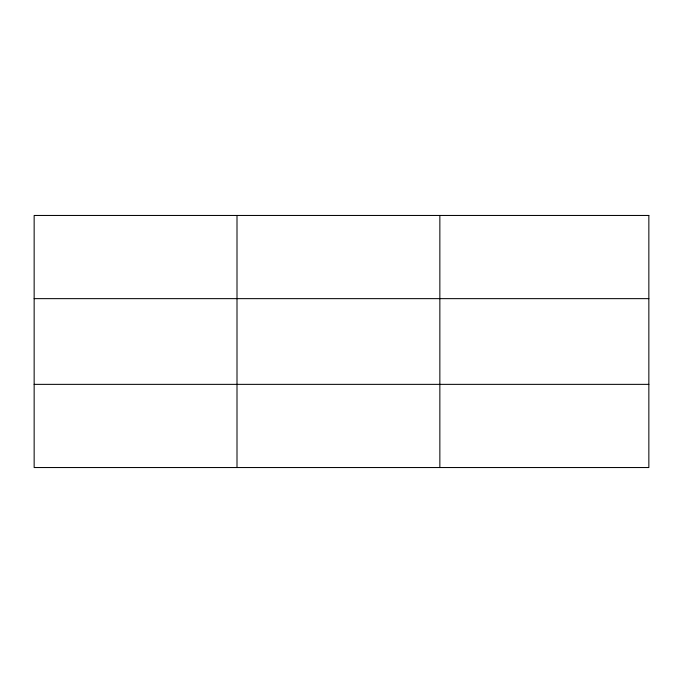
<?xml version="1.0" encoding="UTF-8"?>
<svg xmlns="http://www.w3.org/2000/svg" width="683" height="683" viewBox="0 0 683 683"><rect width="100%" height="100%" fill="white"/><g stroke="black" fill="none" stroke-linecap="round" stroke-linejoin="round"><path stroke-width="1.02" d="M237.001 215.461L237.001 467.539M439.852 215.461L439.852 467.539M34.15 298.642L648.85 298.642M34.15 384.358L648.85 384.358M648.85 215.461L648.85 467.539L34.15 467.539L34.15 215.461L648.85 215.461"/></g></svg>
